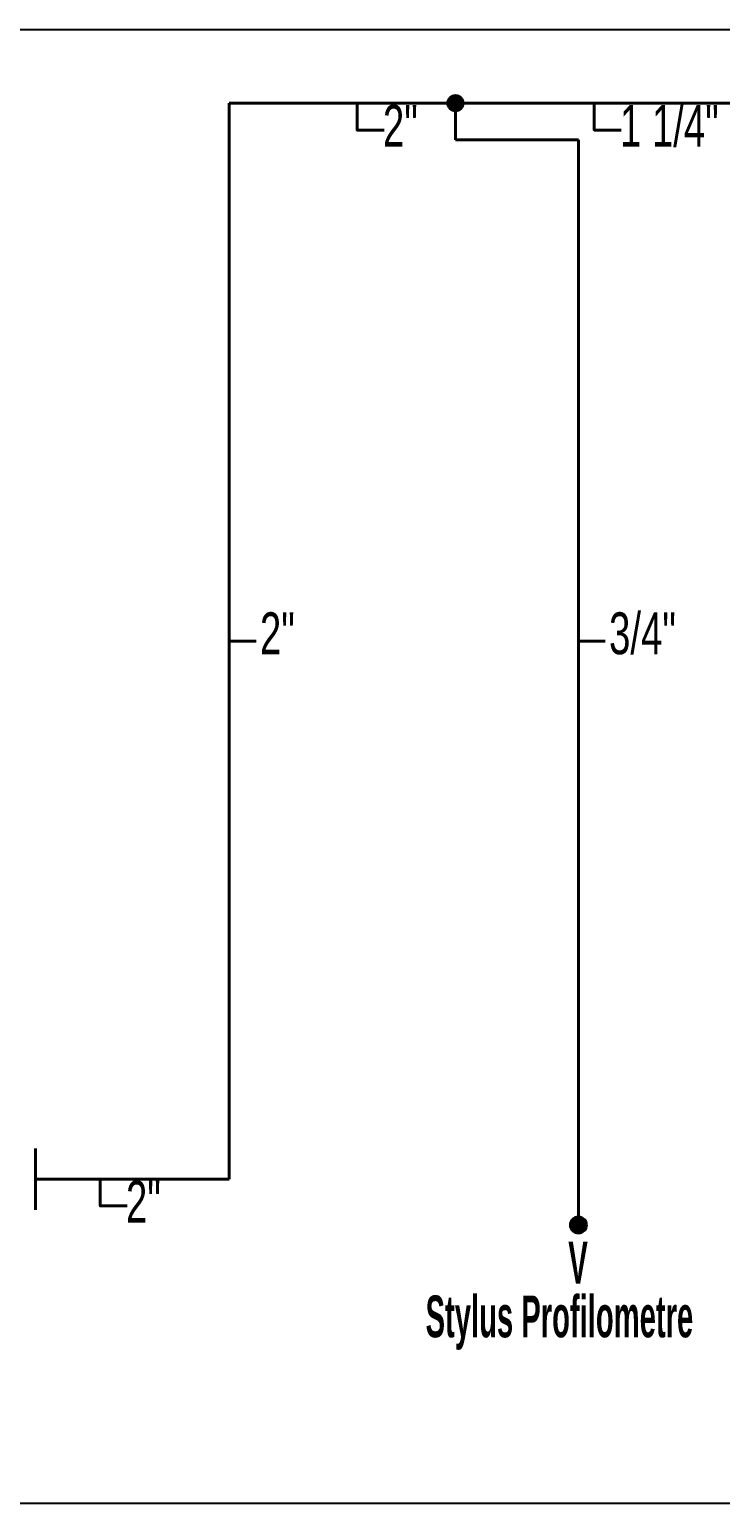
# Model space of a CAD drawing. Header units: centimetres. Extents: x 392964 to 515689, y 49661 to 58661.
# Drawn here: x 512309 to 512591, y 53982 to 54582 of the extents above; entities that cross this region are included whole.
import ezdxf
from ezdxf.enums import TextEntityAlignment as Align

# ---------------------------------------------------------------- set-up
doc = ezdxf.new("R2010")
doc.units = ezdxf.units.CM
for name, color, linetype, lineweight in [('0-KRCN-SHT-02CIHAZ', 132, 'Continuous', 25), ('0-MEK-MED-VAKUM', 81, '0-V_LINE', 40), ('_MDS_0', 7, 'Continuous', 30), ('_MDS_TEE', 7, 'Continuous', 30)]:
    doc.layers.add(name, color=color, linetype=linetype, lineweight=lineweight)
doc.styles.add('BORU', font='tahoma.ttf', dxfattribs={"width": 0.5})
doc.styles.add('ON', font='ARIALN.TTF', dxfattribs={"width": 0.8, "height": 6})
doc.styles.add('OYAK', font='arialbd.ttf')
doc.linetypes.add('0-V_LINE', pattern='A,100,-1.5,["V",BORU,S=9,R=0,X=0,Y=-4.5],-9,6', length=116.5)

# ---------------------------------------------------------------- blocks, each defined once
blk = doc.blocks.new('TEE')
at = {"layer": '_MDS_TEE'}
h = blk.add_hatch(color=256, dxfattribs=at)
h.dxf.hatch_style = 1
edge = h.paths.add_edge_path()
edge.add_arc((0, 0), 50, 0, 360)
blk.add_circle((0, 0), 50, dxfattribs=at)

msp = doc.modelspace()

# ---------------------------------------------------------------- hatches: boundary and pattern name
at = {"layer": '0-MEK-MED-VAKUM'}
msp.add_hatch(color=256, dxfattribs=at).paths.add_polyline_path([(512532.71, 54092.1, -1), (512532.71, 54098.6, -1)])

# ---------------------------------------------------------------- linework, layer by layer
at = {"layer": '0-KRCN-SHT-02CIHAZ', "color": 8}
for p, q in [((503564.07, 54581.98), (513155.19, 54581.98)), ((513155.19, 53981.98), (503564.07, 53981.98))]:
    msp.add_line(p, q, dxfattribs=at)
at = {"layer": '0-MEK-MED-VAKUM'}
for p, q in [((512390.68, 54551.98), (512931.07, 54551.98)), ((512390.68, 54551.98), (512390.68, 54114.05)), ((512482.71, 54537.04), (512482.71, 54551.98)), ((512532.71, 54537.04), (512482.71, 54537.04)), ((512532.71, 54537.04), (512532.71, 54095.35)), ((512311.91, 54126.55), (512311.91, 54101.55)), ((512311.91, 54114.05), (512390.68, 54114.05))]:
    msp.add_line(p, q, dxfattribs=at)
at = {"layer": '0-MEK-MED-VAKUM', "color": 3, "ltscale": 150}
for points in [[(512453.67, 54541.02), (512442.71, 54541.02), (512442.71, 54551.98)], [(512550.09, 54541.02), (512539.13, 54541.02), (512539.13, 54551.98)], [(512390.68, 54333.01), (512401.63, 54333.01)], [(512532.71, 54333.01), (512543.66, 54333.01)], [(512349.12, 54103.1), (512338.17, 54103.1), (512338.17, 54114.05)]]:
    msp.add_lwpolyline(points, dxfattribs=at)
at = {"layer": '0-MEK-MED-VAKUM'}
msp.add_circle((512532.71, 54095.35), 3.25, dxfattribs=at)

# ---------------------------------------------------------------- block references
at = {"layer": '_MDS_TEE', "xscale": 0.065, "yscale": 0.065, "zscale": 0.065, "rotation": 90}
msp.add_blockref('TEE', (512482.71, 54551.98), dxfattribs=at)

# ---------------------------------------------------------------- texts
at = {"layer": '0-MEK-MED-VAKUM', "color": 3, "ltscale": 150, "style": 'ON', "width": 0.8}
for s, p in [('1 1/4"', (512549.63, 54534.29)), ('2"', (512453.2, 54534.29)), ('2"', (512403.16, 54327.7)), ('3/4"', (512545.19, 54327.7)), ('2"', (512348.66, 54096.36))]:
    msp.add_text(s, height=17, dxfattribs=at).set_placement(p)
at = {"layer": '_MDS_0', "style": 'OYAK', "width": 0.5}
msp.add_text('V', height=17, dxfattribs=at).set_placement((512532.56, 54066.4), align=Align.BOTTOM_CENTER)
at = {"layer": '_MDS_0', "color": 61, "style": 'OYAK', "width": 0.5}
msp.add_text('Stylus Profilometre', height=17, dxfattribs=at).set_placement((512579.41, 54044.54), align=Align.BOTTOM_RIGHT)

doc.saveas('drawing.dxf')
